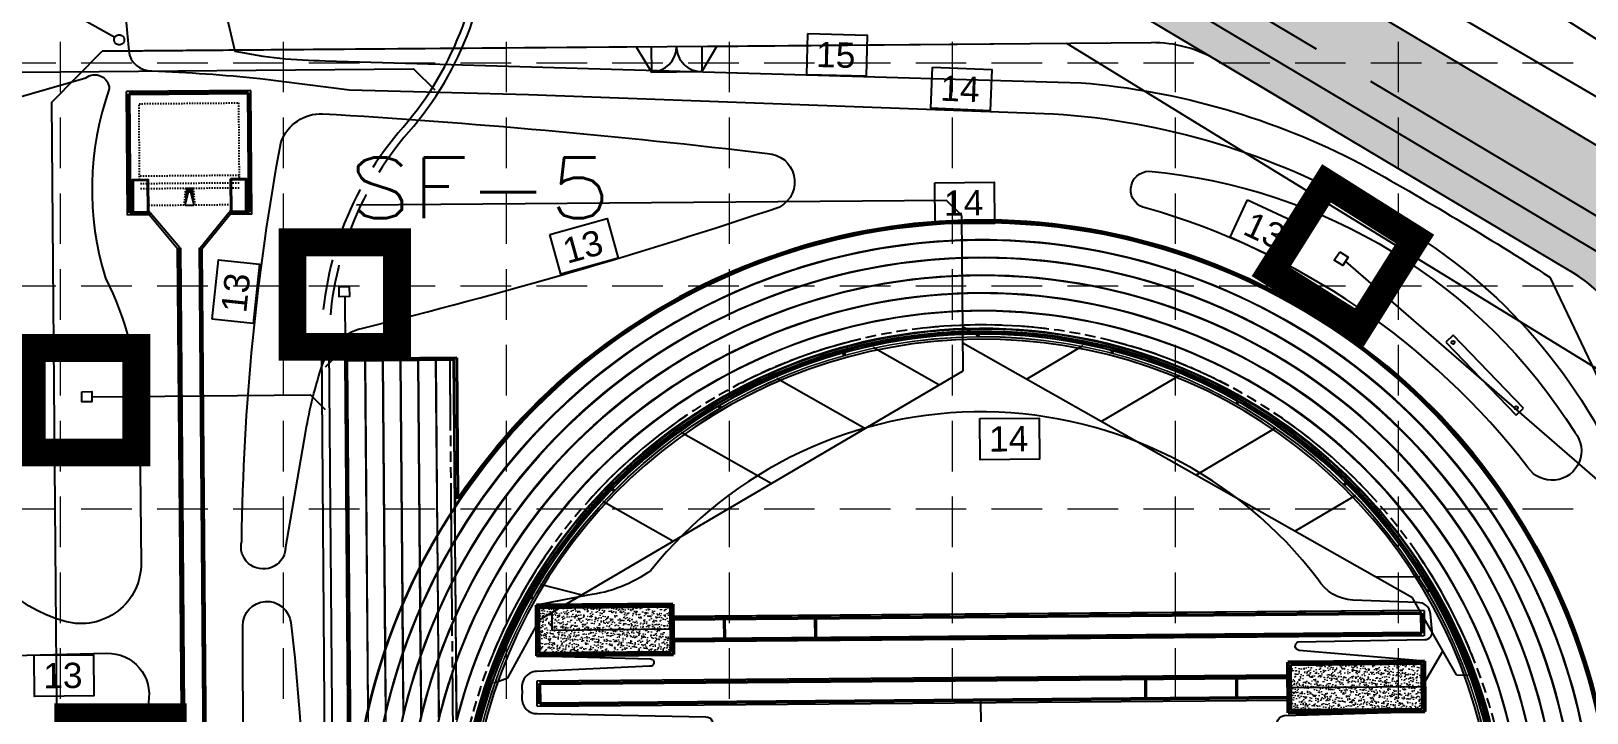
# Model space of a CAD drawing. Header units: feet. Extents: x 2467609 to 2470436, y 7119976 to 7121745.
# Drawn here: x 2469325.3 to 2469632.9, y 7121040.7 to 7121175.6 of the extents above; entities that cross this region are included whole.
import ezdxf
from ezdxf.enums import TextEntityAlignment as Align

# ---------------------------------------------------------------- set-up
doc = ezdxf.new("R2010")
doc.units = ezdxf.units.FT
doc.header["$LTSCALE"] = 100
doc.header["$MEASUREMENT"] = 0
for name, pattern in [('06117 BASE$0$CENTER2', [1.125, 0.75, -0.125, 0.125, -0.125]), ('06117 BASE$0$HIDDEN2', [0.1875, 0.125, -0.0625]), ('06117 BASE$0$STRIPE', [1.2, 1, -0.2]), ('06117 WS Base$0$DASHED_SS3', [1.1, 1, -0.1]), ('FOOTBALL$0$C', [2, 1.25, -0.25, 0.25, -0.25]), ('FOOTBALL$0$DASHED2', [0.375, 0.25, -0.125]), ('HIDDEN', [0.375, 0.25, -0.125]), ('POLEVAULT$0$SSSDASH', [0.0625, 0.03125, -0.03125]), ('SDASH', [0.15, 0.1, -0.05]), ('STRIPE', [1.2, 1, -0.2])]:
    doc.linetypes.add(name, pattern=pattern)
for name, color, linetype, lineweight in [('06117 BASE$0$CP Inlet', 253, 'Continuous', 25), ('06117 BASE$0$CPCL', 253, '06117 BASE$0$CENTER2', 25), ('06117 BASE$0$CPWALK', 8, 'Continuous', 25), ('06117 BASE$0$X-Refr', 253, '06117 BASE$0$HIDDEN2', 50), ('FOOTBALL$0$X-Hevy', 8, 'Continuous', 50), ('FOOTBALL$0$X-Lite', 8, 'Continuous', 25), ('FOOTBALL$0$X-Medm', 8, 'Continuous', 40), ('FOOTBALL$0$X-Patt', 8, 'Continuous', 18), ('FOOTBALL$0$X-Thin', 8, 'Continuous', 13), ('POLEVAULT$0$A-Anno-Dims', 8, 'Continuous', 25), ('POLEVAULT$0$X-Hevy', 8, 'Continuous', 50), ('POLEVAULT$0$X-Lite', 8, 'Continuous', 25), ('POLEVAULT$0$X-Medm', 8, 'Continuous', 40)]:
    doc.layers.add(name, color=color, linetype=linetype, lineweight=lineweight)
for name, color, linetype in [('06117 BASE$0$firelane', 8, '06117 BASE$0$STRIPE'), ('06117 BASE$0$SITE-Fence', 8, '06117 BASE$0$FENCELINE4'), ('06117 WS Base$0$CPSEWER', 7, '06117 WS Base$0$DASHED_SS3'), ('06117 WS Base$0$CPWATER', 7, 'Continuous'), ('CPCONT', 253, 'Continuous'), ('CTX3', 6, 'Continuous'), ('FIRELANE-HATCH', 253, 'STRIPE'), ('FOOTBALL$0$FD-CD-THIN', 8, 'Continuous'), ('FOOTBALL$0$SC-CD-THIN', 8, 'Continuous'), ('GRID', 254, 'HIDDEN'), ('POLEVAULT$0$FIXTURES', 8, 'Continuous'), ('proposed ec', 6, 'SDASH')]:
    doc.layers.add(name, color=color, linetype=linetype)
doc.styles.add('06117 BASE$0$Standard', font='romans.shx')
doc.styles.add('C120', font='SIMPLEX.shx', dxfattribs={"width": 1.1, "height": 12})
doc.styles.get("Standard").update_dxf_attribs({"font": 'ARIAL.TTF'})
doc.linetypes.add('06117 BASE$0$FENCELINE4', pattern='A,0.5,-0.05,["x",06117 BASE$0$Standard,S=0.16,R=0,X=-0.02,Y=-0.05],-0.15', length=0.7)

# ---------------------------------------------------------------- blocks, each defined once
blk = doc.blocks.new('POLEVAULT')
at = {"layer": 'POLEVAULT$0$A-Anno-Dims'}
for p, q in [((199.8, 289.2), (199.8, 289.2)), ((2176.6, 289.2), (2176.6, 289.2))]:
    blk.add_line(p, q, dxfattribs=at)
at = {"layer": 'POLEVAULT$0$FIXTURES', "linetype": 'Continuous'}
for p, q in [((372.2, 171.2), (288.2, 241.2)), ((2004.2, 171.2), (2088.2, 241.2)), ((372.2, 123.2), (288.2, 53.2)), ((2004.2, 123.2), (2088.2, 53.2))]:
    blk.add_line(p, q, dxfattribs=at)
at = {"layer": 'POLEVAULT$0$X-Hevy'}
for p, q in [((5.2, 5.2), (5.2, 289.2)), ((288.2, 289.2), (5.2, 289.2)), ((288.2, 241.2), (288.2, 289.2)), ((2088.2, 241.2), (2088.2, 289.2)), ((2088.2, 289.2), (2371.2, 289.2)), ((2371.2, 5.2), (2371.2, 289.2)), ((372.2, 171.2), (2004.2, 171.2)), ((372.2, 123.2), (2004.2, 123.2)), ((288.2, 5.2), (288.2, 53.2)), ((2088.2, 5.2), (2088.2, 53.2)), ((288.2, 5.2), (5.2, 5.2)), ((2088.2, 5.2), (2371.2, 5.2))]:
    blk.add_line(p, q, dxfattribs=at)
at = {"layer": 'POLEVAULT$0$X-Lite'}
for p, q in [((0, 0), (0, 294.4)), ((293.4, 294.4), (0, 294.4)), ((293.4, 243.6), (293.4, 294.4)), ((2083, 243.6), (2083, 294.4)), ((2083, 294.4), (2376.4, 294.4)), ((2376.4, 0), (2376.4, 294.4)), ((374.1, 176.4), (293.4, 243.6)), ((2002.3, 176.4), (2083, 243.6)), ((234.4, 154.1), (271.2, 157.4)), ((234.4, 140.3), (234.4, 154.1)), ((239.6, 149.8), (234.4, 154.1)), ((234.4, 154.1), (234.4, 140.3)), ((271.2, 157.4), (239.6, 149.8)), ((239.6, 144.6), (239.6, 149.8)), ((239.6, 149.8), (239.6, 144.6)), ((271.2, 157.4), (271.2, 137)), ((374.1, 176.4), (2002.3, 176.4)), ((2105.2, 157.4), (2105.2, 137)), ((2142, 154.1), (2105.2, 157.4)), ((2105.2, 157.4), (2136.8, 149.8)), ((2136.8, 149.8), (2142, 154.1)), ((2136.8, 144.6), (2136.8, 149.8)), ((2136.8, 149.8), (2136.8, 144.6)), ((2142, 140.3), (2142, 154.1)), ((2142, 154.1), (2142, 140.3)), ((234.4, 140.3), (239.6, 144.6)), ((271.2, 137), (234.4, 140.3)), ((239.6, 144.6), (271.2, 137)), ((374.1, 118), (293.4, 50.8)), ((374.1, 118), (2002.3, 118)), ((2002.3, 118), (2083, 50.8)), ((2136.8, 144.6), (2105.2, 137)), ((2105.2, 137), (2142, 140.3)), ((2142, 140.3), (2136.8, 144.6)), ((293.4, 0), (293.4, 50.8)), ((2083, 0), (2083, 50.8)), ((293.4, 0), (0, 0)), ((2083, 0), (2376.4, 0))]:
    blk.add_line(p, q, dxfattribs=at)
at = {"layer": 'POLEVAULT$0$X-Lite', "linetype": 'POLEVAULT$0$SSSDASH'}
for p, q in [((201.4, 29.2), (201.4, 265.2)), ((219.4, 29.2), (219.4, 265.2)), ((231.4, 29.2), (231.4, 265.2)), ((2145, 29.2), (2145, 265.2)), ((2157, 29.2), (2157, 265.2)), ((2175, 29.2), (2175, 265.2))]:
    blk.add_line(p, q, dxfattribs=at)
for points in [[(231.4, 156.9), (271.2, 160.4), (271.2, 245.7), (210.2, 245.7), (210.2, 265.2), (29.2, 265.2), (29.2, 29.2), (210.2, 29.2), (210.2, 48.7), (271.2, 48.7), (271.2, 134), (231.4, 137.5), (231.4, 156.9)], [(2145, 156.9), (2105.2, 160.4), (2105.2, 245.7), (2166.2, 245.7), (2166.2, 265.2), (2347.2, 265.2), (2347.2, 29.2), (2166.2, 29.2), (2166.2, 48.7), (2105.2, 48.7), (2105.2, 134), (2145, 137.5), (2145, 156.9)]]:
    blk.add_lwpolyline(points, dxfattribs=at)
at = {"layer": 'POLEVAULT$0$X-Medm'}
for points in [[(288.2, 245.7), (210.2, 245.7), (210.2, 281.7), (288.2, 281.7), (288.2, 245.7)], [(2088.2, 245.7), (2166.2, 245.7), (2166.2, 281.7), (2088.2, 281.7), (2088.2, 245.7)], [(288.2, 48.7), (210.2, 48.7), (210.2, 12.7), (288.2, 12.7), (288.2, 48.7)], [(2088.2, 48.7), (2166.2, 48.7), (2166.2, 12.7), (2088.2, 12.7), (2088.2, 48.7)]]:
    blk.add_lwpolyline(points, close=True, dxfattribs=at)
blk = doc.blocks.new('FOOTBALL$0$TRACK-flat-1')
at = {"layer": 'FOOTBALL$0$X-Lite', "linetype": 'Continuous'}
for p, q in [((10641.4, -52170.7), (10641.4, -51916.7)), ((10988.2, -51916.7), (10641.4, -51916.7)), ((15759.5, -52170.7), (10641.4, -52170.7))]:
    blk.add_line(p, q, dxfattribs=at)
at = {"layer": 'FOOTBALL$0$X-Lite', "linetype": 'FOOTBALL$0$DASHED2'}
blk.add_line((15759.5, -51926.5), (10641.4, -51926.5), dxfattribs=at)
at = {"layer": 'FOOTBALL$0$X-Lite', "linetype": 'Continuous'}
for centre in [(11208.4, -49609.7), (10954.1, -49804.9), (10758.9, -50059.3), (10636.2, -50355.5), (10594.3, -50673.4), (10636.2, -50991.2), (10758.9, -51287.5), (10954.1, -51541.8), (11208.4, -51737)]:
    blk.add_circle(centre, 2, dxfattribs=at)
for radius, start, end in [(1497.3, 90, 236.1379), (1243.3, 90, 270), (1231.2, 90, 103.2408), (1219.2, 103.6636, 256.3364), (1231.2, 256.7592, 270)]:
    blk.add_arc((11822.5, -50673.4), radius, start, end, dxfattribs=at)
at = {"layer": 'FOOTBALL$0$X-Lite', "linetype": 'FOOTBALL$0$DASHED2'}
blk.add_arc((11822.5, -50673.4), 1253.2, 90, 270, dxfattribs=at)
at = {"layer": 'FOOTBALL$0$X-Medm'}
for p, q in [((10637.5, -51910.6), (10637.5, -52174.6)), ((10972.2, -51910.6), (10637.5, -51910.6)), ((15759.5, -52174.6), (10637.5, -52174.6))]:
    blk.add_line(p, q, dxfattribs=at)
for radius, end in [(1501.2, 235.5002), (1237.2, 270)]:
    blk.add_arc((11822.5, -50673.4), radius, 90, end, dxfattribs=at)
at = {"layer": 'FOOTBALL$0$X-Thin'}
for p, q in [((10643.4, -51918.7), (10643.4, -51958.7)), ((10991.2, -51918.7), (10643.4, -51918.7)), ((11066.2, -51916.7), (10991.8, -51916.7)), ((11069.5, -51918.7), (10994.7, -51918.7)), ((11150.6, -51916.7), (11070, -51916.7)), ((11154.2, -51918.7), (11073.3, -51918.7)), ((11244.1, -51916.7), (11154.7, -51916.7)), ((11248.3, -51918.7), (11158.4, -51918.7)), ((11352.3, -51916.7), (11248.8, -51916.7)), ((11357.5, -51918.7), (11253.1, -51918.7)), ((11489, -51916.7), (11357.8, -51916.7)), ((11496.4, -51918.7), (11363.1, -51918.7)), ((11054.5, -51958.7), (10643.4, -51958.7)), ((10643.4, -51960.7), (10643.4, -52000.7)), ((11057.8, -51960.7), (10643.4, -51960.7)), ((11140, -51958.7), (11058.4, -51958.7)), ((11143.7, -51960.7), (11061.7, -51960.7)), ((11234.9, -51958.7), (11144.2, -51958.7)), ((11239.2, -51960.7), (11148, -51960.7)), ((11344.6, -51958.7), (11239.6, -51958.7)), ((11350, -51960.7), (11244, -51960.7)), ((11483.5, -51958.7), (11350.3, -51958.7)), ((11491, -51960.7), (11355.7, -51960.7)), ((11129.6, -52000.7), (10643.4, -52000.7)), ((10643.4, -52002.7), (10643.4, -52042.7)), ((11133.4, -52002.7), (10643.4, -52002.7)), ((11225.8, -52000.7), (11133.9, -52000.7)), ((11230.2, -52002.7), (11137.7, -52002.7)), ((11337.1, -52000.7), (11230.6, -52000.7)), ((11342.6, -52002.7), (11235.1, -52002.7)), ((11478.1, -52000.7), (11342.9, -52000.7)), ((11485.7, -52002.7), (11348.4, -52002.7)), ((11216.9, -52042.7), (10643.4, -52042.7)), ((10643.4, -52044.7), (10643.4, -52084.7)), ((11221.3, -52044.7), (10643.4, -52044.7)), ((11329.8, -52042.7), (11221.7, -52042.7)), ((11335.3, -52044.7), (11226.3, -52044.7)), ((11472.7, -52042.7), (11335.6, -52042.7)), ((11480.5, -52044.7), (11341.2, -52044.7)), ((11322.5, -52084.7), (10643.4, -52084.7)), ((11467.5, -52084.7), (11328.4, -52084.7)), ((11748, -52084.7), (11475.7, -52084.7)), ((10643.4, -52086.7), (10643.4, -52126.7)), ((11328.1, -52086.7), (10643.4, -52086.7)), ((11475.4, -52086.7), (11334.1, -52086.7)), ((11462.3, -52126.7), (10643.4, -52126.7)), ((10643.4, -52128.7), (10643.4, -52168.7)), ((11470.4, -52128.7), (10643.4, -52128.7)), ((11746.9, -52126.7), (11470.6, -52126.7)), ((11745.8, -52168.7), (10643.4, -52168.7))]:
    blk.add_line(p, q, dxfattribs=at)
for radius, start, end in [(1495.3, 90, 236.2504), (1455.3, 90, 238.6875), (1453.3, 90, 238.8153), (1413.3, 90, 241.6104), (1411.3, 90, 241.7587), (1371.3, 90, 245.0505), (1369.3, 90, 245.2281), (1329.3, 90, 249.2811), (1327.3, 90, 249.5069), (1287.3, 90, 254.9819), (1285.3, 90, 255.3125), (1245.3, 90, 266.778), (1232.2, 90, 103.2777), (1232.2, 256.7223, 270), (1497.3, 236.2733, 239.1409), (1495.3, 236.3865, 239.2674), (1455.3, 238.837, 242.0316), (1453.3, 238.9656, 242.1781), (1413.3, 241.7787, 245.4299), (1411.3, 241.928, 245.6053), (1371.3, 245.2462, 249.6043), (1369.3, 245.4255, 249.827), (1329.3, 249.5223, 255.2224), (1327.3, 249.751, 255.548), (1287.3, 255.3238, 266.831), (1285.3, 255.6627, 270), (1497.3, 239.2881, 242.4345), (1495.3, 239.4153, 242.5793), (1455.3, 242.1973, 245.7925), (1453.3, 242.3448, 245.9657), (1413.3, 245.6225, 249.9128), (1411.3, 245.7995, 250.1325), (1371.3, 249.8416, 255.4517), (1369.3, 250.0672, 255.7726), (1329.3, 255.5588, 266.8815), (1327.3, 255.8925, 270), (1497.3, 242.5977, 246.1395), (1495.3, 242.7436, 246.3106), (1455.3, 245.9822, 250.2078), (1453.3, 246.157, 250.4246), (1413.3, 250.1465, 255.6707), (1411.3, 250.369, 255.9869), (1371.3, 255.7828, 266.9296), (1369.3, 256.1117, 270), (1497.3, 246.3264, 250.4901), (1495.3, 246.499, 250.7041), (1455.3, 250.4379, 255.88), (1453.3, 250.6575, 256.1919), (1413.3, 255.9968, 266.9756), (1411.3, 256.3209, 270), (1497.3, 250.7169, 256.0805), (1495.3, 250.9337, 256.3881), (1455.3, 256.2013, 267.0196), (1453.3, 256.5209, 270), (1497.3, 256.3971, 267.0617), (1495.3, 256.7124, 270)]:
    blk.add_arc((11822.5, -50673.4), radius, start, end, dxfattribs=at)
at = {"layer": 'FOOTBALL$0$X-Thin', "linetype": 'Continuous'}
for radius, start, end in [(1232.2, 103.5167, 256.4833), (1231.2, 103.5279, 256.4721), (1225.2, 103.5954, 256.4046), (1224.2, 103.6067, 256.3933)]:
    blk.add_arc((11822.5, -50673.4), radius, start, end, dxfattribs=at)
blk = doc.blocks.new('FOOTBALL')
at = {"layer": 'FOOTBALL$0$X-Patt', "linetype": 'Continuous'}
h = blk.add_hatch(dxfattribs=at)
h.set_pattern_fill('ACET-2D-AR-SAND', color=256, scale=10, angle=90, style=0)
h.set_pattern_definition([(52.5, (-9e-12, 4e-12), (12.43185, -9.53929), [0, -15.2, 0, -17, 0, -16.25]), (82.5, (-9e-12, 4e-12), (25.4504, -3.3506), [0, -8.2, 0, -13.7, 0, -5.25]), (122.5, (-9e-12, -12.3), (14.15211, 9.01589), [0, -5, 0, -18, 0, -23.5]), (132.5, (-9e-12, -12.3), (19.7443, 18.0923), [0, -2.5, 0, -11.8, 0, -13.5])])
h.paths.add_polyline_path([(-2301, 735), (-2409, 735), (-2409, 1047), (-2301, 1047)])
h = blk.add_hatch(dxfattribs=at)
h.set_pattern_fill('ACET-2D-AR-SAND', color=256, scale=10, angle=270, style=0)
h.set_pattern_definition([(232.5, (-9e-12, -3e-12), (-12.43185, 9.53929), [0, -15.2, 0, -17, 0, -16.25]), (262.5, (-9e-12, -3e-12), (-25.4504, 3.3506), [0, -8.2, 0, -13.7, 0, -5.25]), (302.5, (-9e-12, 12.3), (-14.15211, -9.01589), [0, -5, 0, -18, 0, -23.5]), (312.5, (-9e-12, 12.3), (-19.7443, -18.0923), [0, -2.5, 0, -11.8, 0, -13.5])])
h.paths.add_polyline_path([(-2559, -735), (-2451, -735), (-2451, -1047), (-2559, -1047)])
at = {"layer": 'FOOTBALL$0$X-Thin', "linetype": 'Continuous'}
for points in [[(-2379, 605), (-2331, 605), (-2331, 609), (-2379, 609)], [(-2379, 389), (-2331, 389), (-2331, 393), (-2379, 393)], [(-2529, -393), (-2481, -393), (-2481, -389), (-2529, -389)], [(-2529, -609), (-2481, -609), (-2481, -605), (-2529, -605)]]:
    blk.add_hatch(color=256, dxfattribs=at).paths.add_polyline_path(points)
at = {"layer": 'FOOTBALL$0$FD-CD-THIN', "linetype": 'FOOTBALL$0$C'}
blk.add_line((2373, 0), (-2326.5, 0), dxfattribs=at)
at = {"layer": 'FOOTBALL$0$X-Hevy'}
for p, q in [((-2529, 1047), (-2481, 1047)), ((-2529, 1047), (-2529, -729)), ((-2481, 1047), (-2481, -729)), ((-2415, 729), (-2415, 1053)), ((-2295, 1053), (-2415, 1053)), ((-2295, 729), (-2295, 1053)), ((-2295, 729), (-2415, 729)), ((-2379, -1047), (-2379, 729)), ((-2331, -1047), (-2331, 729)), ((-2565, -729), (-2565, -1053)), ((-2565, -729), (-2445, -729)), ((-2445, -729), (-2445, -1053)), ((-2565, -1053), (-2445, -1053)), ((-2331, -1047), (-2379, -1047))]:
    blk.add_line(p, q, dxfattribs=at)
at = {"layer": 'FOOTBALL$0$X-Lite'}
for p, q in [((-2535, 1053), (-2475, 1053)), ((-2535, 1053), (-2535, -729)), ((-2475, 1053), (-2475, -729)), ((-2385, -1053), (-2385, 729)), ((-2325, -1053), (-2325, 729)), ((-2325, -1053), (-2385, -1053))]:
    blk.add_line(p, q, dxfattribs=at)
for points in [[(-2331, 605), (-2331, 609), (-2379, 609), (-2379, 605)], [(-2331, 389), (-2331, 393), (-2379, 393), (-2379, 389)], [(-2481, -393), (-2481, -389), (-2529, -389), (-2529, -393)], [(-2481, -609), (-2481, -605), (-2529, -605), (-2529, -609)]]:
    blk.add_lwpolyline(points, close=True, dxfattribs=at)
at = {"layer": 'FOOTBALL$0$X-Medm'}
for p, q in [((-2409, 735), (-2409, 1047)), ((-2301, 1047), (-2409, 1047)), ((-2301, 735), (-2301, 1047)), ((-2301, 735), (-2409, 735)), ((-2559, -735), (-2559, -1047)), ((-2559, -735), (-2451, -735)), ((-2451, -735), (-2451, -1047)), ((-2559, -1047), (-2451, -1047))]:
    blk.add_line(p, q, dxfattribs=at)
at = {"layer": 'FOOTBALL$0$SC-CD-THIN'}
blk.add_blockref('FOOTBALL$0$TRACK-flat-1', (-13791, 50673.4), dxfattribs=at)

msp = doc.modelspace()

# ---------------------------------------------------------------- hatches: boundary and pattern name
at = {"layer": 'FIRELANE-HATCH'}
h = msp.add_hatch(color=9, dxfattribs=at)
h.paths.add_polyline_path([(2468922.97, 7121187.19, -0.414214), (2468942.81, 7121207.35), (2469278.26, 7121210.08), (2469277.9, 7121254.08, -0.414214), (2469297.74, 7121274.24), (2469375.13, 7121274.87, -0.137354), (2469390.75, 7121270.64), (2469629.71, 7121128.09, -0.261956), (2469644.34, 7121102.57), (2469645.12, 7121007.13, 0.414214), (2469699.55, 7120953.58), (2469751.67, 7120954, 0.261956), (2469797.6, 7120980.33), (2469803.18, 7120989.68, 0.414214), (2469784.47, 7121063.72), (2469403.04, 7121291.25, 0.137354), (2469374.94, 7121298.87), (2468491.92, 7121291.68, -0.131652), (2468476.89, 7121295.58), (2468199.89, 7121452.51, -0.072593), (2468186.2, 7121463.15, 0.206219), (2468142.45, 7121481.57), (2467847.8, 7121479.17), (2467848.23, 7121449.17), (2468142.69, 7121451.57, -0.577353), (2468169.04, 7121406.78), (2467935.49, 7120994.55, -0.266268), (2467909.82, 7120979.34), (2467855.02, 7120978.55), (2467855.45, 7120948.56), (2467910.25, 7120949.35, 0.266268), (2467961.59, 7120979.76), (2468192.67, 7121387.64, -0.414214), (2468233.56, 7121398.96), (2468336.11, 7121340.86, -0.414214), (2468347.43, 7121299.97), (2468320.22, 7121251.95, 0.414214), (2468338.7, 7121185.16), (2468373.42, 7121165.49, 0.57735), (2468446.57, 7121208.52), (2468446.28, 7121243.96, -1), (2468481.65, 7121244.25), (2468482.67, 7121118.6, 0.414214), (2468532.07, 7121070), (2468873.9, 7121072.79, -0.414214), (2468894.07, 7121052.95), (2468895.4, 7120889.72), (2468884.83, 7120735.24, -0.392002), (2468855.14, 7120707.29), (2468450.27, 7120703.99, -0.131652), (2468375.11, 7120723.48), (2468264.21, 7120786.31, 0.463862), (2468102.32, 7120726.63, 0.45081), (2468173.2, 7120596.29), (2468276.95, 7120572.47, -0.347281), (2468315.76, 7120524.14), (2468315.82, 7120517.93), (2468339.81, 7120518.12), (2468339.76, 7120524.34, 0.347281), (2468282.32, 7120595.86), (2468178.57, 7120619.68, -0.45081), (2468124.87, 7120718.42, -0.463862), (2468252.38, 7120765.43), (2468363.28, 7120702.6, 0.131652), (2468450.47, 7120679.99), (2468832.08, 7120683.1, -0.414214), (2468867.36, 7120648.39), (2468868.39, 7120522.43), (2468892.38, 7120522.62), (2468891.26, 7120660.62), (2468903.26, 7120660.72), (2468904.38, 7120522.72), (2468928.38, 7120522.92)])
h.paths.add_polyline_path([(2468873.66, 7121102.78), (2468531.82, 7121100, -0.414214), (2468506.62, 7121124.8), (2468505.62, 7121247.79, -0.414214), (2468525.46, 7121267.95), (2468872.29, 7121270.78, -0.414214), (2468892.45, 7121250.94), (2468893.5, 7121122.95, -0.414214)], flags=16)
h.paths.add_polyline_path([(2468942.29, 7121271.35), (2469233.74, 7121273.72, -1), (2469234.06, 7121233.72), (2468942.62, 7121231.35, -1)], flags=16)
h.paths.add_polyline_path([(2468385.25, 7121186.37), (2468350.53, 7121206.04, -0.414214), (2468341.1, 7121240.12), (2468370.77, 7121292.49, -0.414214), (2468404.85, 7121301.92), (2468409.33, 7121299.38, -0.267949), (2468422.01, 7121277.83), (2468422.57, 7121208.33, -0.57735)], flags=16)
h.paths.add_polyline_path([(2469698.85, 7121086.85), (2469772.17, 7121043.11, -0.414214), (2469782.57, 7121001.98), (2469776.99, 7120992.63, -0.261956), (2469751.47, 7120978), (2469699.36, 7120977.57, -0.414214), (2469669.11, 7121007.33), (2469668.61, 7121069.51, -0.584841)], flags=16)
at = {"layer": 'FOOTBALL$0$X-Patt', "linetype": 'Continuous'}
h = msp.add_hatch(dxfattribs=at)
h.set_pattern_fill('ACET-2D-AR-SAND', color=256, scale=10, angle=180.47, style=0)
h.set_pattern_definition([(142.97, (2469514.7255, 7120848.9753), (0.786416, 1.042473), [0, -1.266667, 0, -1.416667, 0, -1.354167]), (172.97, (2469514.7255, 7120848.9753), (0.26181, 2.123085), [0, -0.683333, 0, -1.141667, 0, -0.4375]), (212.97, (2469515.7505, 7120848.9837), (-0.760973, 1.17314), [0, -0.416667, 0, -1.5, 0, -1.958333]), (222.97, (2469515.7505, 7120848.9837), (-1.521138, 1.632934), [0, -0.208333, 0, -0.983333, 0, -1.125])])
h.paths.add_polyline_path([(2469451.73, 7121061.72), (2469451.8, 7121052.72), (2469425.8, 7121052.5), (2469425.73, 7121061.5)])
h = msp.add_hatch(dxfattribs=at)
h.set_pattern_fill('ACET-2D-AR-SAND', color=256, scale=10, angle=0.47, style=0)
h.set_pattern_definition([(322.97, (2469514.7255, 7120848.9753), (-0.786416, -1.042473), [0, -1.266667, 0, -1.416667, 0, -1.354167]), (352.97, (2469514.7255, 7120848.9753), (-0.26181, -2.123085), [0, -0.683333, 0, -1.141667, 0, -0.4375]), (32.97, (2469513.7005, 7120848.9669), (0.760973, -1.17314), [0, -0.416667, 0, -1.5, 0, -1.958333]), (42.97, (2469513.7005, 7120848.9669), (1.521138, -1.632934), [0, -0.208333, 0, -0.983333, 0, -1.125])])
h.paths.add_polyline_path([(2469574.4, 7121041.22), (2469574.33, 7121050.22), (2469600.33, 7121050.43), (2469600.4, 7121041.43)])
at = {"layer": 'FOOTBALL$0$X-Thin', "linetype": 'Continuous'}
for points in [[(2469462.25, 7121059.3), (2469462.28, 7121055.3), (2469462.61, 7121055.3), (2469462.58, 7121059.3)], [(2469480.25, 7121059.45), (2469480.28, 7121055.45), (2469480.61, 7121055.45), (2469480.58, 7121059.45)], [(2469545.51, 7121047.48), (2469545.55, 7121043.48), (2469545.88, 7121043.49), (2469545.85, 7121047.49)], [(2469563.51, 7121047.63), (2469563.55, 7121043.63), (2469563.88, 7121043.64), (2469563.85, 7121047.63)]]:
    msp.add_hatch(color=255, dxfattribs=at).paths.add_polyline_path(points)

# ---------------------------------------------------------------- linework, layer by layer
at = {"layer": '06117 BASE$0$CP Inlet'}
for points in [[(2469584.06, 7121131.93), (2469585.75, 7121130.85), (2469584.67, 7121129.17), (2469582.99, 7121130.24)], [(2469584.06, 7121131.93), (2469585.75, 7121130.85), (2469584.67, 7121129.17), (2469582.99, 7121130.24)], [(2469386.23, 7121125.02), (2469388.23, 7121125.04), (2469388.25, 7121123.04), (2469386.25, 7121123.02)], [(2469386.23, 7121125.02), (2469388.23, 7121125.04), (2469388.25, 7121123.04), (2469386.25, 7121123.02)], [(2469335.33, 7121104.22), (2469337.33, 7121104.24), (2469337.34, 7121102.24), (2469335.34, 7121102.22)], [(2469335.33, 7121104.22), (2469337.33, 7121104.24), (2469337.34, 7121102.24), (2469335.34, 7121102.22)]]:
    msp.add_lwpolyline(points, close=True, dxfattribs=at)
at = {"layer": '06117 BASE$0$CPCL'}
msp.add_line((2469396.89, 7121280.94), (2469778.32, 7121053.42), dxfattribs=at)
msp.add_line((2469396.89, 7121280.94), (2469778.32, 7121053.42), dxfattribs=at)
at = {"layer": '06117 BASE$0$CPWALK'}
for p, q in [((2469403.04, 7121291.25), (2469784.47, 7121063.72)), ((2469403.04, 7121291.25), (2469784.47, 7121063.72)), ((2469521.26, 7121192.78), (2469629.71, 7121128.09)), ((2469521.26, 7121192.78), (2469629.71, 7121128.09)), ((2469339.36, 7121171.58), (2469546.85, 7121173.28)), ((2469339.36, 7121171.58), (2469546.85, 7121173.28)), ((2469329.44, 7121161.5), (2469339.36, 7121171.58)), ((2469329.44, 7121161.5), (2469339.36, 7121171.58)), ((2469331.06, 7120962.47), (2469329.44, 7121161.5)), ((2469331.06, 7120962.47), (2469329.44, 7121161.5)), ((2469606.5, 7121115.4), (2469605.06, 7121114.01)), ((2469606.5, 7121115.4), (2469605.06, 7121114.01)), ((2469605.06, 7121114.01), (2469618.95, 7121099.61)), ((2469605.06, 7121114.01), (2469618.95, 7121099.61)), ((2469620.39, 7121101), (2469606.5, 7121115.4)), ((2469620.39, 7121101), (2469606.5, 7121115.4)), ((2469618.95, 7121099.61), (2469620.39, 7121101)), ((2469618.95, 7121099.61), (2469620.39, 7121101))]:
    msp.add_line(p, q, dxfattribs=at)
at = {"layer": '06117 BASE$0$CPWALK', "linetype": 'Continuous'}
for p, q in [((2469444.93, 7121172.45), (2469447.97, 7121167.47)), ((2469444.93, 7121172.45), (2469447.97, 7121167.47)), ((2469447.93, 7121172.47), (2469447.97, 7121167.47)), ((2469447.93, 7121172.47), (2469447.97, 7121167.47)), ((2469457.93, 7121172.55), (2469457.97, 7121167.55)), ((2469457.93, 7121172.55), (2469457.97, 7121167.55)), ((2469460.93, 7121172.58), (2469457.97, 7121167.55)), ((2469460.93, 7121172.58), (2469457.97, 7121167.55)), ((2469447.97, 7121167.47), (2469457.97, 7121167.55)), ((2469447.97, 7121167.47), (2469457.97, 7121167.55))]:
    msp.add_line(p, q, dxfattribs=at)
at = {"layer": '06117 BASE$0$CPWALK'}
for centre in [(2469606.48, 7121113.99), (2469606.48, 7121113.99), (2469618.97, 7121101.03), (2469618.97, 7121101.03)]:
    msp.add_circle(centre, 0.333, dxfattribs=at)
for centre, radius, start, end in [((2469547.06, 7121148.28), 25, 59.1832, 90.47), ((2469547.06, 7121148.28), 25, 59.1832, 90.47), ((2469614.34, 7121102.33), 30, 0.4665, 59.1832), ((2469614.34, 7121102.33), 30, 0.4665, 59.1832)]:
    msp.add_arc(centre, radius, start, end, dxfattribs=at)
at = {"layer": '06117 BASE$0$firelane'}
for p, q in [((2469403.04, 7121291.25), (2469784.47, 7121063.72)), ((2469403.04, 7121291.25), (2469784.47, 7121063.72)), ((2469390.75, 7121270.64), (2469629.71, 7121128.09)), ((2469390.75, 7121270.64), (2469629.71, 7121128.09))]:
    msp.add_line(p, q, dxfattribs=at)
msp.add_arc((2469614.34, 7121102.33), 30, 0.4665, 59.1832, dxfattribs=at)
msp.add_arc((2469614.34, 7121102.33), 30, 0.4665, 59.1832, dxfattribs=at)
at = {"layer": '06117 BASE$0$SITE-Fence'}
for p, q in [((2469447.93, 7121172.47), (2469339.36, 7121171.58)), ((2469447.93, 7121172.47), (2469339.36, 7121171.58)), ((2469447.93, 7121172.47), (2469447.97, 7121167.47)), ((2469447.93, 7121172.47), (2469447.97, 7121167.47)), ((2469457.93, 7121172.55), (2469530.03, 7121173.15, -0.19)), ((2469457.93, 7121172.55), (2469530.03, 7121173.15, -0.19)), ((2469457.93, 7121172.55), (2469457.97, 7121167.55)), ((2469457.93, 7121172.55), (2469457.97, 7121167.55)), ((2469530.03, 7121173.15, -0.19), (2469643.84, 7121103.32, -0.19)), ((2469530.03, 7121173.15, -0.19), (2469643.84, 7121103.32, -0.19)), ((2469329.44, 7121161.5), (2469339.36, 7121171.58)), ((2469329.44, 7121161.5), (2469339.36, 7121171.58)), ((2469331.06, 7120962.47), (2469329.44, 7121161.5)), ((2469331.06, 7120962.47), (2469329.44, 7121161.5))]:
    msp.add_line(p, q, dxfattribs=at)
for centre, start, end in [((2469447.93, 7121172.47), 270.4665, 0.4665), ((2469447.93, 7121172.47), 270.4665, 0.4665), ((2469457.93, 7121172.55), 180.4665, 270.4665), ((2469457.93, 7121172.55), 180.4665, 270.4665)]:
    msp.add_arc(centre, 5, start, end, dxfattribs=at)
at = {"layer": '06117 WS Base$0$CPSEWER', "color": 7}
msp.add_line((2469266.2, 7121216.98), (2469341.87, 7121174.34), dxfattribs=at)
msp.add_line((2469266.2, 7121216.98), (2469341.87, 7121174.34), dxfattribs=at)
msp.add_circle((2469342.74, 7121173.84), 1, dxfattribs=at)
msp.add_circle((2469342.74, 7121173.84), 1, dxfattribs=at)
at = {"layer": '06117 WS Base$0$CPWATER', "color": 4}
msp.add_line((2469400.41, 7121271.86), (2469643.43, 7121126.9), dxfattribs=at)
at = {"layer": '06117 WS Base$0$CPWATER'}
msp.add_line((2469400.41, 7121271.86), (2469643.43, 7121126.9), dxfattribs=at)
at = {"layer": 'CPCONT', "color": 35}
for points in [[(2469261.51, 7121368.68), (2469265.37, 7121366.91, -0.120949), (2469274.7, 7121359.52), (2469304.28, 7121339.26, 0.096543), (2469361.28, 7121314.64), (2469385.88, 7121310.94, -0.095291), (2469405.57, 7121303.99), (2469441.18, 7121284.78, 0.118252), (2469441.18, 7121284.78, -0.193726), (2469474.77, 7121252.01), (2469482.8, 7121215.82), (2469524.45, 7121225.62, -0.09639), (2469620.69, 7121183.07), (2469889.82, 7121011.61)], [(2469277.54, 7121239.12), (2469288.39, 7121235.37, -0.498229), (2469315.56, 7121206.66), (2469329.99, 7121203.9, -0.16755), (2469340.43, 7121192.4), (2469343.7, 7121181.46), (2469344.64, 7121171.65, 0.401961), (2469349.19, 7121167.73, -0.01355), (2469370.58, 7121166.21), (2469388.3, 7121163.98), (2469423.69, 7121163.05), (2469527.42, 7121159.23, -0.113858), (2469589.86, 7121140.42, -0.165128), (2469638.33, 7121091), (2469645.97, 7121058.48)], [(2469529.49, 7121187.52), (2469555.24, 7121199.87, -0.246671), (2469572.3, 7121199.17), (2469706.64, 7121120.72)], [(2469363.25, 7121181.7), (2469365.6, 7121171.6, 0.048156), (2469383.49, 7121169.7), (2469532.96, 7121165.34, -0.100684), (2469588.23, 7121149.3, -0.028087), (2469588.23, 7121149.3, -0.017007), (2469625.59, 7121126.9, -2.050928)], [(2469311.71, 7121080.5), (2469311.52, 7121153.69, -0.379309), (2469318.04, 7121161.09), (2469336.14, 7121166.29, -0.628463), (2469340.76, 7121164.14, 0.160742), (2469340.02, 7121126.69, -0.107328), (2469346.74, 7121100.79), (2469347.07, 7121070.33, -0.49881), (2469332.06, 7121058.78, -0.281507), (2469311.71, 7121080.5, -5.540611)], [(2469366.98, 7121074.68), (2469366.98, 7121074.68, -0.04368), (2469374.76, 7121153.72, -0.319026), (2469382.94, 7121159.23), (2469382.94, 7121159.23, -0.014833), (2469470.91, 7121151.36), (2469470.91, 7121151.36, -0.759013), (2469473.38, 7121140.83), (2469473.38, 7121140.83), (2469473.38, 7121140.83, 0.019944), (2469473.38, 7121140.83, 0.019944)], [(2469621.27, 7121089.24, 0.159787), (2469545.84, 7121140.57, -0.916643), (2469546.33, 7121147.84, -0.234641), (2469630.55, 7121096.2, -1.04497), (2469621.27, 7121089.24, -0.382355)], [(2469375.61, 7121073.12), (2469379.64, 7121096.47, -0.036984), (2469382.93, 7121109.62, -0.257975), (2469390.65, 7121116.76, 0.021148), (2469473.38, 7121140.83, 0.008757)], [(2469625.59, 7121126.9), (2469644.19, 7121087.91, -0.282306), (2469644.19, 7121087.91), (2469683.75, 7121094.42)], [(2469579.74, 7121067.13, 0.488961), (2469447.86, 7121068.86, 2.238469)], [(2469375.61, 7121073.12, 0.000874), (2469375.61, 7121073.12), (2469375.61, 7121073.12, -1.084036), (2469366.98, 7121074.68)], [(2469447.86, 7121068.86, -0.127898), (2469435.4, 7121063.99), (2469425.23, 7121062), (2469425.31, 7121052), (2469447.76, 7121051.37, -1.078268), (2469447.61, 7121049.92), (2469425.27, 7121048.9, 0.478771), (2469422.44, 7121045.04), (2469422.37, 7121043.66, 0.437178), (2469425.41, 7121040.55), (2469458.76, 7121039.93, -1.059932), (2469458.55, 7121037.24), (2469441.41, 7121032.38, 0.381258), (2469439.25, 7121028.86, 0.638839)], [(2469587.24, 7121030.08, 0.176655), (2469580.37, 7121034.35), (2469572.74, 7121037, -0.802913), (2469573.11, 7121040.15), (2469600.9, 7121040.94), (2469600.82, 7121050.94), (2469576.06, 7121053.06, -0.809474), (2469575.85, 7121054.72), (2469600.91, 7121055.18, 0.436621), (2469602.36, 7121056.79), (2469602.01, 7121060.31, 0.406159), (2469599.41, 7121062.5), (2469586.67, 7121063.02, -0.252241), (2469579.74, 7121067.13, 3.665024)], [(2469313.02, 7120956.61), (2469313.02, 7120956.61), (2469312.13, 7121040.52, -0.370425), (2469321.86, 7121052.04), (2469340.27, 7121052.49, -0.478606), (2469348.5, 7121042.77), (2469349.11, 7120996.99, -0.357441), (2469344.76, 7120991.53, 0.357917), (2469341.89, 7120987.92), (2469338.55, 7120940.6, -0.038771), (2469313.02, 7120956.61), (2469313.02, 7120956.61)]]:
    msp.add_lwpolyline(points, format="xyb", dxfattribs=at)
for points in [[(2469478.87, 7121175.06), (2469490.61, 7121174.78), (2469490.41, 7121166.63), (2469478.67, 7121166.91)], [(2469503.52, 7121168.43), (2469515.26, 7121167.96), (2469514.93, 7121159.82), (2469503.19, 7121160.29)], [(2469504.02, 7121145.58), (2469515.77, 7121145.68), (2469515.83, 7121137.53), (2469504.09, 7121137.43)], [(2469565.82, 7121142.19), (2469576.47, 7121137.23), (2469573.02, 7121129.84), (2469562.38, 7121134.8)], [(2469427.87, 7121135.35), (2469439.19, 7121138.49), (2469441.37, 7121130.64), (2469430.05, 7121127.5)], [(2469361.14, 7121118.6), (2469362.38, 7121130.29), (2469370.48, 7121129.43), (2469369.24, 7121117.75)], [(2469512.92, 7121098.92), (2469524.66, 7121099.01), (2469524.73, 7121090.86), (2469512.98, 7121090.77)], [(2469325.9, 7121052.1), (2469337.65, 7121052.2), (2469337.71, 7121044.05), (2469325.97, 7121043.95)]]:
    msp.add_lwpolyline(points, close=True, dxfattribs=at)
for points in [[(2469638.06, 7121014.03), (2469640.75, 7120685.94, -1), (2469391.39, 7120683.9), (2469388.7, 7121011.99, -1)], [(2469367.32, 7121006.33), (2469367.2, 7121057.93, -0.948741), (2469376.67, 7121058.55, -0.047267), (2469378.44, 7120983.99, -1.019604), (2469373.96, 7120983.73, 0.127844), (2469371.15, 7120993.4, -0.100529), (2469367.32, 7121006.33, -0.066392)]]:
    msp.add_lwpolyline(points, format="xyb", close=True, dxfattribs=at)
msp.add_ellipse((2469342.75, 7121029.06), major_axis=(0, -11.78), ratio=0.190267, dxfattribs=at)
at = {"layer": 'FOOTBALL$0$FD-CD-THIN', "linetype": 'FOOTBALL$0$C'}
msp.add_line((2469516.35, 7120651.24), (2469513.14, 7121042.85), dxfattribs=at)
at = {"layer": 'FOOTBALL$0$X-Hevy'}
for p, q in [((2469452.22, 7121062.22), (2469425.23, 7121062)), ((2469425.23, 7121062), (2469425.31, 7121052)), ((2469452.22, 7121062.22), (2469452.31, 7121052.22)), ((2469600.24, 7121060.43), (2469452.25, 7121059.22)), ((2469600.24, 7121060.43), (2469600.28, 7121056.43)), ((2469600.28, 7121056.43), (2469452.28, 7121055.22)), ((2469452.31, 7121052.22), (2469425.31, 7121052)), ((2469573.82, 7121050.72), (2469600.82, 7121050.94)), ((2469573.9, 7121040.72), (2469573.82, 7121050.72)), ((2469600.9, 7121040.94), (2469600.82, 7121050.94)), ((2469425.85, 7121046.5), (2469573.85, 7121047.72)), ((2469425.89, 7121042.5), (2469425.85, 7121046.5)), ((2469425.89, 7121042.5), (2469573.88, 7121043.72)), ((2469573.9, 7121040.72), (2469600.9, 7121040.94))]:
    msp.add_line(p, q, dxfattribs=at)
at = {"layer": 'FOOTBALL$0$X-Lite', "linetype": 'Continuous'}
for p, q in [((2469387.8, 7121110.41), (2469408.97, 7121110.58)), ((2469391.3, 7120683.92), (2469387.8, 7121110.41)), ((2469409.2, 7121081.68), (2469408.97, 7121110.58))]:
    msp.add_line(p, q, dxfattribs=at)
at = {"layer": 'FOOTBALL$0$X-Lite', "linetype": 'FOOTBALL$0$DASHED2'}
msp.add_line((2469411.64, 7120684.08), (2469408.15, 7121110.58), dxfattribs=at)
at = {"layer": 'FOOTBALL$0$X-Lite'}
for p, q in [((2469600.74, 7121060.94), (2469452.24, 7121059.72)), ((2469462.58, 7121059.3), (2469462.25, 7121059.3)), ((2469462.25, 7121059.3), (2469462.28, 7121055.3)), ((2469462.61, 7121055.3), (2469462.58, 7121059.3)), ((2469480.58, 7121059.45), (2469480.25, 7121059.45)), ((2469480.25, 7121059.45), (2469480.28, 7121055.45)), ((2469480.61, 7121055.45), (2469480.58, 7121059.45)), ((2469600.74, 7121060.94), (2469600.78, 7121055.94)), ((2469600.78, 7121055.94), (2469452.29, 7121054.72)), ((2469462.28, 7121055.3), (2469462.61, 7121055.3)), ((2469480.28, 7121055.45), (2469480.61, 7121055.45)), ((2469425.35, 7121047), (2469573.84, 7121048.22)), ((2469425.39, 7121042), (2469425.35, 7121047)), ((2469545.85, 7121047.49), (2469545.51, 7121047.48)), ((2469545.51, 7121047.48), (2469545.55, 7121043.48)), ((2469545.88, 7121043.49), (2469545.85, 7121047.49)), ((2469563.85, 7121047.63), (2469563.51, 7121047.63)), ((2469563.51, 7121047.63), (2469563.55, 7121043.63)), ((2469563.88, 7121043.64), (2469563.85, 7121047.63)), ((2469425.39, 7121042), (2469573.88, 7121043.22)), ((2469545.55, 7121043.48), (2469545.88, 7121043.49)), ((2469563.55, 7121043.63), (2469563.88, 7121043.64))]:
    msp.add_line(p, q, dxfattribs=at)
at = {"layer": 'FOOTBALL$0$X-Lite', "linetype": 'Continuous'}
for centre, major_axis, start_param, end_param in [((2469513.38, 7121013.01), (124.77, 1.02), 0.000058, 2.550645), ((2469513.38, 7121013.01), (103.61, 0.88), -0.000256, 3.141337), ((2469513.38, 7121013.01), (101.6, 0.87), 0.238087, 2.902731), ((2469512.54, 7121115.36), (0.118, 0.118), 3.935194, 10.218379), ((2469486.08, 7121111.65), (0.118, 0.118), 3.935194, 10.218379), ((2469539.06, 7121112.09), (-0.118, 0.118), 2.364398, 8.647583), ((2469563.83, 7121102.07), (0.118, 0.118), 3.935194, 10.218379), ((2469461.48, 7121101.23), (0.118, 0.118), 3.935194, 10.218379), ((2469585.16, 7121085.97), (0.118, 0.118), 3.935194, 10.218379), ((2469440.42, 7121084.79), (-0.118, 0.118), 2.364398, 8.647583), ((2469601.59, 7121064.91), (0.118, 0.118), 3.935194, 10.218379), ((2469424.33, 7121063.46), (0.118, 0.118), 3.935194, 10.218379)]:
    msp.add_ellipse(centre, major_axis=major_axis, ratio=1, start_param=start_param, end_param=end_param, dxfattribs=at)
at = {"layer": 'FOOTBALL$0$X-Lite', "linetype": 'FOOTBALL$0$DASHED2'}
msp.add_ellipse((2469513.38, 7121013.01), major_axis=(104.43, 0.86), ratio=1, start_param=-0.00008, end_param=3.141513, dxfattribs=at)
at = {"layer": 'FOOTBALL$0$X-Medm'}
for p, q in [((2469409.47, 7121110.92), (2469387.47, 7121110.73)), ((2469390.97, 7120683.91), (2469387.47, 7121110.73)), ((2469409.7, 7121083.02), (2469409.47, 7121110.92)), ((2469451.73, 7121061.72), (2469425.73, 7121061.5)), ((2469425.73, 7121061.5), (2469425.8, 7121052.5)), ((2469451.73, 7121061.72), (2469451.8, 7121052.72)), ((2469451.8, 7121052.72), (2469425.8, 7121052.5)), ((2469574.33, 7121050.22), (2469600.33, 7121050.43)), ((2469574.4, 7121041.22), (2469574.33, 7121050.22)), ((2469600.4, 7121041.43), (2469600.33, 7121050.43)), ((2469574.4, 7121041.22), (2469600.4, 7121041.43))]:
    msp.add_line(p, q, dxfattribs=at)
for major_axis, start_param, end_param in [((125.1, 1.04), -0.000129, 2.539328), ((103.1, 0.84), 0.000078, 3.14167)]:
    msp.add_ellipse((2469513.38, 7121013.01), major_axis=major_axis, ratio=1, start_param=start_param, end_param=end_param, dxfattribs=at)
at = {"layer": 'FOOTBALL$0$X-Thin', "color": 255}
for p, q in [((2469391.3, 7121110.27), (2469387.97, 7121110.25)), ((2469388.72, 7121018.38), (2469387.97, 7121110.25)), ((2469391.87, 7121041.36), (2469391.3, 7121110.27)), ((2469394.8, 7121110.3), (2469391.47, 7121110.28)), ((2469392.03, 7121042.03), (2469391.47, 7121110.28)), ((2469395.27, 7121053.25), (2469394.8, 7121110.3)), ((2469398.3, 7121110.33), (2469394.97, 7121110.3)), ((2469395.43, 7121053.72), (2469394.97, 7121110.3)), ((2469398.7, 7121062.17), (2469398.3, 7121110.33)), ((2469401.8, 7121110.36), (2469398.47, 7121110.33)), ((2469398.86, 7121062.55), (2469398.47, 7121110.33)), ((2469402.14, 7121069.53), (2469401.8, 7121110.36)), ((2469405.3, 7121110.39), (2469401.97, 7121110.36)), ((2469402.3, 7121069.84), (2469401.97, 7121110.36)), ((2469405.59, 7121075.85), (2469405.3, 7121110.39)), ((2469408.8, 7121110.42), (2469405.47, 7121110.39)), ((2469405.75, 7121076.13), (2469405.47, 7121110.39)), ((2469409.04, 7121081.44), (2469408.8, 7121110.42)), ((2469409.09, 7121074.91), (2469409.04, 7121081.14)), ((2469409.26, 7121075.19), (2469409.21, 7121081.39)), ((2469405.65, 7121068.69), (2469405.59, 7121075.53)), ((2469405.81, 7121069.01), (2469405.75, 7121075.81)), ((2469409.15, 7121067.85), (2469409.1, 7121074.6)), ((2469409.31, 7121068.16), (2469409.26, 7121074.87)), ((2469402.2, 7121061.46), (2469402.14, 7121069.17)), ((2469402.37, 7121061.83), (2469402.3, 7121069.49)), ((2469405.71, 7121060.74), (2469405.65, 7121068.34)), ((2469405.87, 7121061.1), (2469405.81, 7121068.66)), ((2469409.38, 7121060.36), (2469409.32, 7121067.81)), ((2469409.22, 7121060.01), (2469409.16, 7121067.5)), ((2469398.78, 7121052.68), (2469398.7, 7121061.76)), ((2469398.94, 7121053.14), (2469398.86, 7121062.14)), ((2469402.28, 7121052.1), (2469402.21, 7121061.06)), ((2469402.44, 7121052.55), (2469402.37, 7121061.43)), ((2469405.79, 7121051.51), (2469405.71, 7121060.34)), ((2469405.95, 7121051.96), (2469405.88, 7121060.71)), ((2469409.29, 7121050.91), (2469409.22, 7121059.61)), ((2469409.45, 7121051.35), (2469409.38, 7121059.97)), ((2469395.37, 7121040.97), (2469395.28, 7121052.75)), ((2469395.53, 7121041.63), (2469395.44, 7121053.22)), ((2469399.03, 7121041.22), (2469398.94, 7121052.65)), ((2469398.88, 7121040.57), (2469398.78, 7121052.19)), ((2469402.38, 7121040.17), (2469402.29, 7121051.61)), ((2469402.54, 7121040.81), (2469402.45, 7121052.07)), ((2469405.88, 7121039.76), (2469405.79, 7121051.03)), ((2469406.04, 7121040.39), (2469405.95, 7121051.48)), ((2469409.39, 7121039.34), (2469409.3, 7121050.44)), ((2469409.55, 7121039.96), (2469409.46, 7121050.88)), ((2469392.22, 7121018.32), (2469392.03, 7121041.34)), ((2469395.72, 7121018.26), (2469395.54, 7121040.95))]:
    msp.add_line(p, q, dxfattribs=at)
for major_axis, start_param, end_param in [((124.61, 1.02), -0.000022, 2.55253), ((121.27, 1.03), -0.00026, 2.594827), ((121.11, 1.03), -0.00028, 2.597038), ((117.77, 0.98), -0.000104, 2.645997), ((117.61, 1), -0.000283, 2.648405), ((114.27, 0.96), -0.000161, 2.705981), ((114.11, 0.96), -0.000184, 2.709058), ((110.77, 0.97), -0.000577, 2.779403), ((110.61, 0.93), -0.000197, 2.783724), ((107.27, 0.94), -0.000579, 2.878899), ((107.11, 0.91), -0.000314, 2.884934), ((103.77, 1.2), -0.003358, 3.082), ((-124.77, 1.07), -0.571854, -0.521805), ((124.13, 10.94), 2.475188, 2.52547), ((124.46, 8.82), 2.543019, 2.597933), ((-124.23, 9.76), -0.447235, -0.392012), ((121.23, 3.25), 2.57912, 2.634876), ((-121.11, 0.04), -0.533107, -0.477038), ((124.77, 1.08), 2.662909, 2.724725), ((-124.61, 0.17), -0.466157, -0.403901), ((121.19, 4.51), 2.627313, 2.690061), ((121.1, 1.1), 2.658027, 2.721224), ((-117.67, 5.06), -0.441394, -0.377669), ((117.5, 5.13), 2.616202, 2.680382), ((-124.75, 2.45), -0.385375, -0.312705), ((-124.57, 3.26), -0.375773, -0.302381), ((-121.27, 0.8), -0.404356, -0.330606), ((-121.05, 3.71), -0.377333, -0.302849), ((117.77, 0.8), 2.71751, 2.79239), ((117.61, 0.04), 2.727062, 2.802687), ((114.26, 1.5), 2.704602, 2.780665), ((-114.03, 4.37), -0.382407, -0.305585), ((124.77, 1.25), 2.803239, 2.896851), ((-124.61, 0.21), -0.322845, -0.227646), ((121.27, 0.8), 2.801797, 2.89678), ((121.11, 0.1), 2.811387, 2.90798), ((-117.77, 0.64), -0.332852, -0.236437), ((-117.6, 1.34), -0.323032, -0.224981), ((114.27, 1.29), 2.786692, 2.884606), ((114.08, 2.74), 2.777852, 2.877429), ((110.75, 2.26), 2.772029, 2.871516), ((-110.6, 1.32), -0.333275, -0.232098), ((124.77, 1.17), 2.902967, 3.089098), ((121.27, 0.91), 2.901445, 3.090259)]:
    msp.add_ellipse((2469513.38, 7121013.01), major_axis=major_axis, ratio=1, start_param=start_param, end_param=end_param, dxfattribs=at)
at = {"layer": 'FOOTBALL$0$X-Thin', "color": 255, "linetype": 'Continuous'}
for major_axis, start_param, end_param in [((102.68, 0.88), 0.235589, 2.905361), ((102.6, 0.89), 0.235645, 2.905026), ((102.1, 0.88), 0.23682, 2.903845), ((102.01, 0.82), 0.237599, 2.904228)]:
    msp.add_ellipse((2469513.38, 7121013.01), major_axis=major_axis, ratio=1, start_param=start_param, end_param=end_param, dxfattribs=at)
at = {"layer": 'GRID', "color": 252, "linetype": 'HIDDEN', "lineweight": 0, "ltscale": 0.4}
for p, q in [((2469331.04, 7121698.47), (2469331.04, 7120154.77)), ((2469375.14, 7121698.47), (2469375.14, 7120154.77)), ((2469419.24, 7121698.47), (2469419.24, 7120154.77)), ((2469463.34, 7121698.47), (2469463.34, 7120154.77)), ((2469507.44, 7121698.47), (2469507.44, 7120154.77)), ((2469551.54, 7121698.47), (2469551.54, 7120154.77)), ((2469595.64, 7121698.47), (2469595.64, 7120154.77)), ((2467655.24, 7121169.27), (2470389.44, 7121169.27)), ((2467655.24, 7121125.17), (2470389.44, 7121125.17)), ((2467655.24, 7121081.07), (2470389.44, 7121081.07))]:
    msp.add_line(p, q, dxfattribs=at)
at = {"layer": 'proposed ec', "color": 5, "linetype": 'Continuous'}
for p, q in [((2469323.19, 7121167.45), (2469400.93, 7121168.09)), ((2469405.22, 7121163.86), (2469400.93, 7121168.09)), ((2469506.32, 7121142.06), (2469389.64, 7121141.11)), ((2469509.35, 7121139.08), (2469506.32, 7121142.06)), ((2469509.6, 7121108.39), (2469509.35, 7121139.08)), ((2469585.21, 7121130.01), (2469662.53, 7121062.8)), ((2469512.54, 7121115.36), (2469509.53, 7121117.07)), ((2469598.45, 7121063.48), (2469509.55, 7121113.84)), ((2469382.71, 7121112.9), (2469383.87, 7120969.9)), ((2469384.21, 7121112.91), (2469385.37, 7120969.92)), ((2469504.83, 7121105.59), (2469491.79, 7121113)), ((2469522.12, 7121106.73), (2469533.33, 7121113.35)), ((2469425.88, 7121059.14), (2469509.6, 7121108.39)), ((2469490.18, 7121096.97), (2469472.77, 7121106.87)), ((2469536.91, 7121098.35), (2469552.44, 7121107.52)), ((2469337.33, 7121103.24), (2469380.54, 7121103.59)), ((2469383.56, 7121100.62), (2469380.54, 7121103.59)), ((2469471.64, 7121086.06), (2469453.87, 7121096.16)), ((2469555.63, 7121087.74), (2469571.51, 7121097.12)), ((2469575.22, 7121076.65), (2469587.23, 7121083.74)), ((2469452.23, 7121074.64), (2469438.38, 7121082.51)), ((2469591.11, 7121067.64), (2469599.88, 7121067.58)), ((2469426, 7121066.16), (2469434.2, 7121064.03)), ((2469607.14, 7121048.2), (2469598.45, 7121063.48)), ((2469419.58, 7121047.61), (2469425.88, 7121059.14)), ((2469428.37, 7121057.02), (2469428.34, 7121060.58)), ((2469451.77, 7121057.22), (2469428.37, 7121057.02)), ((2469600.36, 7121045.93), (2469604.46, 7121052.92)), ((2469416.73, 7121046.6), (2469419.58, 7121047.61)), ((2469607.14, 7121048.2), (2469609.47, 7121048.18)), ((2469574.36, 7121045.72), (2469600.36, 7121045.93))]:
    msp.add_line(p, q, dxfattribs=at)
at = {"layer": 'proposed ec', "color": 5}
for p, q in [((2469387.34, 7121123.03), (2469387.43, 7121113.03)), ((2469387.33, 7121112.99), (2469383.49, 7121109.09))]:
    msp.add_line(p, q, dxfattribs=at)
at = {"layer": 'proposed ec', "color": 5, "const_width": 5.5}
for points in [[(2469581.46, 7121145.45), (2469598.95, 7121134.43), (2469587.95, 7121116.95), (2469570.45, 7121127.96)], [(2469377, 7121133.78), (2469397.67, 7121133.78), (2469397.67, 7121113.12), (2469377, 7121113.12)], [(2469325.44, 7121112.88), (2469346.12, 7121112.88), (2469346.12, 7121092.22), (2469325.44, 7121092.22)], [(2469332.64, 7121039.82), (2469353.31, 7121039.82), (2469353.31, 7121019.16), (2469332.64, 7121019.16)]]:
    msp.add_lwpolyline(points, close=True, dxfattribs=at)
at = {"layer": 'proposed ec', "color": 5}
for points in [[(2469584.06, 7121131.93), (2469585.75, 7121130.85), (2469584.67, 7121129.17), (2469582.99, 7121130.24)], [(2469386.23, 7121125.02), (2469388.23, 7121125.04), (2469388.25, 7121123.04), (2469386.25, 7121123.02)], [(2469335.33, 7121104.22), (2469337.33, 7121104.24), (2469337.34, 7121102.24), (2469335.34, 7121102.22)]]:
    msp.add_lwpolyline(points, close=True, dxfattribs=at)
at = {"layer": 'proposed ec', "color": 5, "linetype": 'Continuous'}
for radius in [64.25, 65.75]:
    msp.add_arc((2469350.39, 7121198.77), radius, 318.9696, 0.47, dxfattribs=at)
at = {"layer": 'proposed ec', "color": 5}
for radius in [65.75, 64.25]:
    msp.add_arc((2469448.46, 7121113.43), radius, 138.9696, 180.4665, dxfattribs=at)

# ---------------------------------------------------------------- block references
at = {"layer": '06117 BASE$0$X-Refr', "xscale": 0.08333333333013054, "yscale": 0.0833333333284827, "zscale": 0.08333333333333331, "rotation": 90.46653669763897}
msp.add_blockref('POLEVAULT', (2469370.35, 7120965.79), dxfattribs=at)
msp.add_blockref('POLEVAULT', (2469370.35, 7120965.79), dxfattribs=at)
at = {"layer": '06117 BASE$0$X-Refr', "color": 255, "xscale": 0.08333333254417954, "yscale": 0.08333333371317583, "zscale": 0.08333333333333331, "rotation": 270.4699999837802}
msp.add_blockref('FOOTBALL', (2469514.73, 7120848.98), dxfattribs=at)

# ---------------------------------------------------------------- texts
at = {"layer": 'CPCONT', "color": 35}
for s, rotation, p in [('15', 358.6242, (2469484.37, 7121168.37)), ('14', 357.68, (2469508.91, 7121161.66)), ('14', 0.47, (2469509.73, 7121139.08)), ('13', 335.0201, (2469568.18, 7121133.86)), ('13', 15.499, (2469435.07, 7121130.55)), ('13', 83.9565, (2469368.25, 7121123.54)), ('14', 0.47, (2469518.63, 7121092.41)), ('13', 0.47, (2469331.61, 7121045.59))]:
    msp.add_text(s, height=5, rotation=rotation, dxfattribs=at).set_placement(p, align=Align.CENTER)
at = {"layer": 'CTX3', "style": 'C120', "width": 1.2}
msp.add_text('SF-5', height=12, dxfattribs=at).set_placement((2469414.08, 7121138.53), align=Align.CENTER)

doc.saveas('drawing.dxf')
